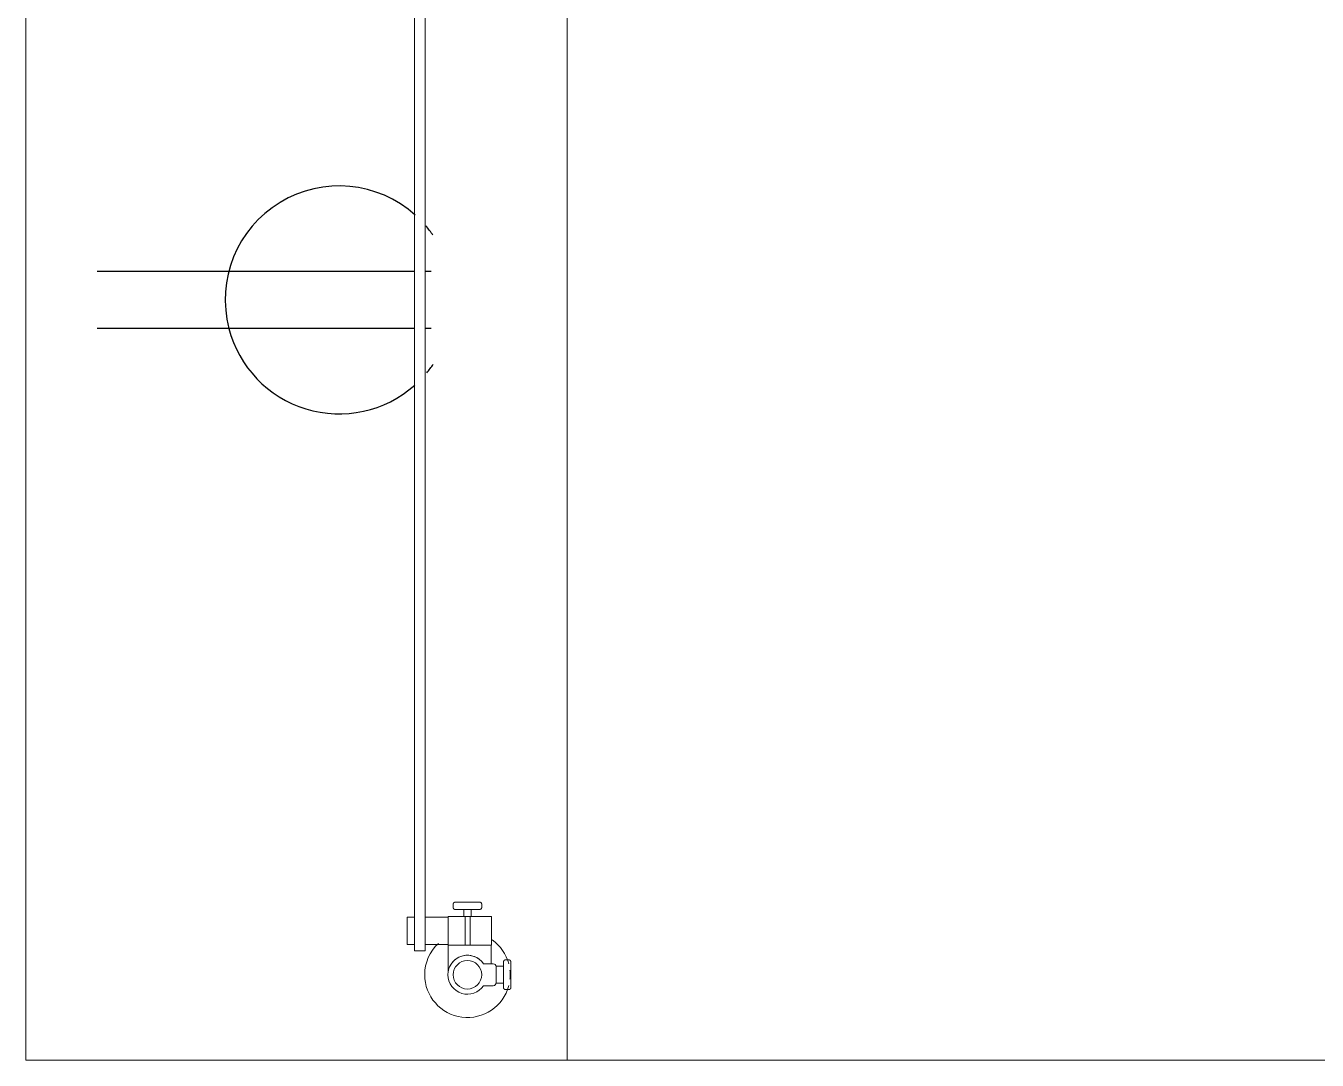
# Model space of a CAD drawing. Header units: inches. Extents: x -460 to 10305, y -938 to 5356.
# Drawn here: x 517.3 to 562.62, y 172.47 to 208.77 of the extents above; entities that cross this region are included whole.
import ezdxf

# ---------------------------------------------------------------- set-up
doc = ezdxf.new("R2010")
doc.units = ezdxf.units.IN
doc.header["$MEASUREMENT"] = 0
doc.layers.add('01-0263-G-DWG-BFP-ARCH$0$SP-CASE', color=11, linetype='Continuous', lineweight=13)
doc.layers.add('01-0263-G-DWG-BFP-ARCH$0$SP-FIXT', color=35, linetype='Continuous')

# ---------------------------------------------------------------- blocks, each defined once
blk = doc.blocks.new('01-0263-G-DWG-BFP-ARCH', base_point=(1295.158, 1352.862))
at = {"layer": '01-0263-G-DWG-BFP-ARCH$0$SP-CASE'}
for p, q in [((1812.195, 1522.069), (1812.195, 1772.819)), ((1831.195, 1522.069), (1831.195, 1694.507)), ((1825.835, 1526.91), (1825.835, 1584.723)), ((1826.21, 1584.723), (1826.21, 1526.91)), ((1827.195, 1527.548), (1827.195, 1527.423)), ((1828.195, 1527.423), (1828.195, 1527.548)), ((1825.835, 1527.089), (1825.585, 1527.089)), ((1825.585, 1526.61), (1825.585, 1527.089)), ((1827.015, 1527.089), (1826.21, 1527.089)), ((1827.61, 1527.11), (1827.015, 1527.11)), ((1827.015, 1526.11), (1827.015, 1527.11)), ((1827.57, 1527.36), (1827.57, 1527.11)), ((1827.695, 1527.36), (1827.57, 1527.36)), ((1827.61, 1527.11), (1827.796, 1527.11)), ((1827.61, 1527.11), (1827.61, 1526.11)), ((1827.82, 1527.36), (1827.695, 1527.36)), ((1827.796, 1527.11), (1828.545, 1527.11)), ((1827.796, 1526.11), (1827.796, 1527.11)), ((1827.82, 1527.11), (1827.82, 1527.36)), ((1828.545, 1526.11), (1828.545, 1527.11)), ((1825.585, 1526.132), (1825.585, 1526.61)), ((1825.835, 1525.91), (1825.835, 1526.91)), ((1826.21, 1526.91), (1826.21, 1525.91)), ((1825.585, 1526.132), (1825.835, 1526.132)), ((1826.21, 1526.132), (1827.015, 1526.132)), ((1827.015, 1526.11), (1827.015, 1525.147)), ((1827.015, 1526.11), (1827.61, 1526.11)), ((1827.796, 1526.11), (1827.61, 1526.11)), ((1828.545, 1526.11), (1827.796, 1526.11)), ((1828.524, 1525.451), (1828.524, 1526.11)), ((1825.835, 1525.91), (1826.21, 1525.91)), ((1828.262, 1525.451), (1828.524, 1525.451)), ((1828.602, 1525.451), (1828.262, 1525.451)), ((1828.963, 1525.366), (1828.703, 1525.366)), ((1828.703, 1524.782), (1828.703, 1525.351)), ((1828.963, 1525.066), (1828.963, 1525.326)), ((1829.155, 1525.585), (1829.025, 1525.585)), ((1828.703, 1524.766), (1828.963, 1524.766)), ((1828.963, 1524.807), (1828.963, 1525.066)), ((1828.262, 1524.681), (1828.602, 1524.681)), ((1829.025, 1524.548), (1829.155, 1524.548)), ((2014.195, 1522.069), (1812.195, 1522.069))]:
    blk.add_line(p, q, dxfattribs=at)
for points in [[(1827.195, 1527.548), (1827.195, 1527.55), (1827.195, 1527.553), (1827.196, 1527.555), (1827.196, 1527.558), (1827.196, 1527.56), (1827.197, 1527.563), (1827.198, 1527.565), (1827.198, 1527.567), (1827.199, 1527.57), (1827.2, 1527.572), (1827.201, 1527.574), (1827.202, 1527.577), (1827.203, 1527.579), (1827.205, 1527.581), (1827.206, 1527.583), (1827.207, 1527.585), (1827.209, 1527.587), (1827.211, 1527.589), (1827.212, 1527.591), (1827.214, 1527.593), (1827.216, 1527.594), (1827.218, 1527.596), (1827.22, 1527.597), (1827.222, 1527.599), (1827.224, 1527.6), (1827.226, 1527.602), (1827.228, 1527.603), (1827.23, 1527.604), (1827.233, 1527.605), (1827.235, 1527.606), (1827.237, 1527.607), (1827.24, 1527.608), (1827.242, 1527.608), (1827.245, 1527.609), (1827.247, 1527.609), (1827.249, 1527.61), (1827.252, 1527.61), (1827.254, 1527.61), (1827.257, 1527.61), (1827.258, 1527.61)], [(1827.258, 1527.36), (1827.255, 1527.36), (1827.253, 1527.36), (1827.25, 1527.361), (1827.248, 1527.361), (1827.245, 1527.361), (1827.243, 1527.362), (1827.24, 1527.363), (1827.238, 1527.363), (1827.236, 1527.364), (1827.233, 1527.365), (1827.231, 1527.366), (1827.229, 1527.367), (1827.227, 1527.368), (1827.224, 1527.37), (1827.222, 1527.371), (1827.22, 1527.373), (1827.218, 1527.374), (1827.216, 1527.376), (1827.215, 1527.377), (1827.213, 1527.379), (1827.211, 1527.381), (1827.209, 1527.383), (1827.208, 1527.385), (1827.206, 1527.387), (1827.205, 1527.389), (1827.204, 1527.391), (1827.202, 1527.393), (1827.201, 1527.395), (1827.2, 1527.398), (1827.199, 1527.4), (1827.198, 1527.402), (1827.198, 1527.405), (1827.197, 1527.407), (1827.196, 1527.41), (1827.196, 1527.412), (1827.196, 1527.415), (1827.195, 1527.417), (1827.195, 1527.42), (1827.195, 1527.422), (1827.195, 1527.423)], [(1827.695, 1527.61), (1827.678, 1527.61), (1827.66, 1527.61), (1827.643, 1527.61), (1827.625, 1527.61), (1827.608, 1527.61), (1827.591, 1527.61), (1827.574, 1527.61), (1827.557, 1527.61), (1827.541, 1527.61), (1827.525, 1527.61), (1827.509, 1527.61), (1827.493, 1527.61), (1827.478, 1527.61), (1827.463, 1527.61), (1827.448, 1527.61), (1827.434, 1527.61), (1827.42, 1527.61), (1827.407, 1527.61), (1827.394, 1527.61), (1827.381, 1527.61), (1827.369, 1527.61), (1827.358, 1527.61), (1827.347, 1527.61), (1827.337, 1527.61), (1827.327, 1527.61), (1827.318, 1527.61), (1827.309, 1527.61), (1827.301, 1527.61), (1827.294, 1527.61), (1827.287, 1527.61), (1827.281, 1527.61), (1827.276, 1527.61), (1827.271, 1527.61), (1827.267, 1527.61), (1827.264, 1527.61), (1827.261, 1527.61), (1827.259, 1527.61), (1827.258, 1527.61), (1827.258, 1527.61)], [(1827.258, 1527.61), (1827.258, 1527.61), (1827.259, 1527.61), (1827.261, 1527.61), (1827.263, 1527.61), (1827.266, 1527.61), (1827.27, 1527.61), (1827.275, 1527.61), (1827.28, 1527.61), (1827.286, 1527.61), (1827.292, 1527.61), (1827.299, 1527.61), (1827.307, 1527.61), (1827.315, 1527.61), (1827.324, 1527.61), (1827.334, 1527.61), (1827.344, 1527.61), (1827.355, 1527.61), (1827.366, 1527.61), (1827.378, 1527.61), (1827.39, 1527.61), (1827.403, 1527.61), (1827.416, 1527.61), (1827.43, 1527.61), (1827.444, 1527.61), (1827.459, 1527.61), (1827.474, 1527.61), (1827.489, 1527.61), (1827.504, 1527.61), (1827.52, 1527.61), (1827.537, 1527.61), (1827.553, 1527.61), (1827.57, 1527.61), (1827.587, 1527.61), (1827.604, 1527.61), (1827.621, 1527.61), (1827.638, 1527.61), (1827.655, 1527.61), (1827.673, 1527.61), (1827.69, 1527.61), (1827.695, 1527.61)], [(1827.695, 1527.61), (1827.713, 1527.61), (1827.73, 1527.61), (1827.747, 1527.61), (1827.765, 1527.61), (1827.782, 1527.61), (1827.799, 1527.61), (1827.816, 1527.61), (1827.833, 1527.61), (1827.849, 1527.61), (1827.865, 1527.61), (1827.881, 1527.61), (1827.897, 1527.61), (1827.912, 1527.61), (1827.927, 1527.61), (1827.942, 1527.61), (1827.956, 1527.61), (1827.97, 1527.61), (1827.984, 1527.61), (1827.996, 1527.61), (1828.009, 1527.61), (1828.021, 1527.61), (1828.032, 1527.61), (1828.043, 1527.61), (1828.053, 1527.61), (1828.063, 1527.61), (1828.072, 1527.61), (1828.081, 1527.61), (1828.089, 1527.61), (1828.096, 1527.61), (1828.103, 1527.61), (1828.109, 1527.61), (1828.114, 1527.61), (1828.119, 1527.61), (1828.123, 1527.61), (1828.126, 1527.61), (1828.129, 1527.61), (1828.131, 1527.61), (1828.132, 1527.61), (1828.133, 1527.61)], [(1828.133, 1527.61), (1828.132, 1527.61), (1828.131, 1527.61), (1828.129, 1527.61), (1828.127, 1527.61), (1828.124, 1527.61), (1828.12, 1527.61), (1828.116, 1527.61), (1828.11, 1527.61), (1828.105, 1527.61), (1828.098, 1527.61), (1828.091, 1527.61), (1828.083, 1527.61), (1828.075, 1527.61), (1828.066, 1527.61), (1828.056, 1527.61), (1828.046, 1527.61), (1828.035, 1527.61), (1828.024, 1527.61), (1828.012, 1527.61), (1828, 1527.61), (1827.987, 1527.61), (1827.974, 1527.61), (1827.96, 1527.61), (1827.946, 1527.61), (1827.931, 1527.61), (1827.917, 1527.61), (1827.901, 1527.61), (1827.886, 1527.61), (1827.87, 1527.61), (1827.854, 1527.61), (1827.837, 1527.61), (1827.821, 1527.61), (1827.804, 1527.61), (1827.787, 1527.61), (1827.769, 1527.61), (1827.752, 1527.61), (1827.735, 1527.61), (1827.717, 1527.61), (1827.7, 1527.61), (1827.695, 1527.61)], [(1828.133, 1527.61), (1828.135, 1527.61), (1828.138, 1527.61), (1828.14, 1527.61), (1828.143, 1527.609), (1828.145, 1527.609), (1828.147, 1527.608), (1828.15, 1527.608), (1828.152, 1527.607), (1828.155, 1527.606), (1828.157, 1527.605), (1828.159, 1527.604), (1828.161, 1527.603), (1828.164, 1527.602), (1828.166, 1527.601), (1828.168, 1527.599), (1828.17, 1527.598), (1828.172, 1527.596), (1828.174, 1527.595), (1828.176, 1527.593), (1828.177, 1527.591), (1828.179, 1527.589), (1828.181, 1527.588), (1828.182, 1527.586), (1828.184, 1527.584), (1828.185, 1527.581), (1828.186, 1527.579), (1828.188, 1527.577), (1828.189, 1527.575), (1828.19, 1527.573), (1828.191, 1527.57), (1828.192, 1527.568), (1828.192, 1527.566), (1828.193, 1527.563), (1828.194, 1527.561), (1828.194, 1527.558), (1828.195, 1527.556), (1828.195, 1527.553), (1828.195, 1527.551), (1828.195, 1527.548), (1828.195, 1527.548)], [(1828.195, 1527.423), (1828.195, 1527.42), (1828.195, 1527.418), (1828.195, 1527.415), (1828.194, 1527.413), (1828.194, 1527.41), (1828.193, 1527.408), (1828.193, 1527.405), (1828.192, 1527.403), (1828.191, 1527.401), (1828.19, 1527.398), (1828.189, 1527.396), (1828.188, 1527.394), (1828.187, 1527.392), (1828.186, 1527.389), (1828.184, 1527.387), (1828.183, 1527.385), (1828.181, 1527.383), (1828.18, 1527.381), (1828.178, 1527.38), (1828.176, 1527.378), (1828.174, 1527.376), (1828.172, 1527.375), (1828.17, 1527.373), (1828.168, 1527.371), (1828.166, 1527.37), (1828.164, 1527.369), (1828.162, 1527.368), (1828.16, 1527.366), (1828.158, 1527.365), (1828.155, 1527.364), (1828.153, 1527.364), (1828.151, 1527.363), (1828.148, 1527.362), (1828.146, 1527.362), (1828.143, 1527.361), (1828.141, 1527.361), (1828.138, 1527.36), (1828.136, 1527.36), (1828.133, 1527.36), (1828.133, 1527.36)], [(1827.574, 1527.36), (1827.557, 1527.36), (1827.541, 1527.36), (1827.525, 1527.36), (1827.509, 1527.36), (1827.493, 1527.36), (1827.478, 1527.36), (1827.463, 1527.36), (1827.448, 1527.36), (1827.434, 1527.36), (1827.42, 1527.36), (1827.407, 1527.36), (1827.394, 1527.36), (1827.381, 1527.36), (1827.369, 1527.36), (1827.358, 1527.36), (1827.347, 1527.36), (1827.337, 1527.36), (1827.327, 1527.36), (1827.318, 1527.36), (1827.309, 1527.36), (1827.301, 1527.36), (1827.294, 1527.36), (1827.287, 1527.36), (1827.281, 1527.36), (1827.276, 1527.36), (1827.271, 1527.36), (1827.267, 1527.36), (1827.264, 1527.36), (1827.261, 1527.36), (1827.259, 1527.36), (1827.258, 1527.36), (1827.258, 1527.36)], [(1827.258, 1527.36), (1827.258, 1527.36), (1827.259, 1527.36), (1827.261, 1527.36), (1827.263, 1527.36), (1827.266, 1527.36), (1827.27, 1527.36), (1827.275, 1527.36), (1827.28, 1527.36), (1827.286, 1527.36), (1827.292, 1527.36), (1827.299, 1527.36), (1827.307, 1527.36), (1827.315, 1527.36), (1827.324, 1527.36), (1827.334, 1527.36), (1827.344, 1527.36), (1827.355, 1527.36), (1827.366, 1527.36), (1827.378, 1527.36), (1827.39, 1527.36), (1827.403, 1527.36), (1827.416, 1527.36), (1827.43, 1527.36), (1827.444, 1527.36), (1827.459, 1527.36), (1827.474, 1527.36), (1827.489, 1527.36), (1827.504, 1527.36), (1827.52, 1527.36), (1827.537, 1527.36), (1827.553, 1527.36), (1827.57, 1527.36), (1827.587, 1527.36), (1827.604, 1527.36), (1827.621, 1527.36), (1827.638, 1527.36), (1827.655, 1527.36), (1827.673, 1527.36), (1827.69, 1527.36), (1827.695, 1527.36)], [(1827.695, 1527.36), (1827.713, 1527.36), (1827.73, 1527.36), (1827.747, 1527.36), (1827.765, 1527.36), (1827.782, 1527.36), (1827.799, 1527.36), (1827.816, 1527.36), (1827.833, 1527.36), (1827.849, 1527.36), (1827.865, 1527.36), (1827.881, 1527.36), (1827.897, 1527.36), (1827.912, 1527.36), (1827.927, 1527.36), (1827.942, 1527.36), (1827.956, 1527.36), (1827.97, 1527.36), (1827.984, 1527.36), (1827.996, 1527.36), (1828.009, 1527.36), (1828.021, 1527.36), (1828.032, 1527.36), (1828.043, 1527.36), (1828.053, 1527.36), (1828.063, 1527.36), (1828.072, 1527.36), (1828.081, 1527.36), (1828.089, 1527.36), (1828.096, 1527.36), (1828.103, 1527.36), (1828.109, 1527.36), (1828.114, 1527.36), (1828.119, 1527.36), (1828.123, 1527.36), (1828.126, 1527.36), (1828.129, 1527.36), (1828.131, 1527.36), (1828.132, 1527.36), (1828.133, 1527.36)], [(1828.133, 1527.36), (1828.132, 1527.36), (1828.131, 1527.36), (1828.129, 1527.36), (1828.127, 1527.36), (1828.124, 1527.36), (1828.12, 1527.36), (1828.116, 1527.36), (1828.11, 1527.36), (1828.105, 1527.36), (1828.098, 1527.36), (1828.091, 1527.36), (1828.083, 1527.36), (1828.075, 1527.36), (1828.066, 1527.36), (1828.056, 1527.36), (1828.046, 1527.36), (1828.035, 1527.36), (1828.024, 1527.36), (1828.012, 1527.36), (1828, 1527.36), (1827.987, 1527.36), (1827.974, 1527.36), (1827.96, 1527.36), (1827.946, 1527.36), (1827.931, 1527.36), (1827.917, 1527.36), (1827.901, 1527.36), (1827.886, 1527.36), (1827.87, 1527.36), (1827.854, 1527.36), (1827.837, 1527.36), (1827.821, 1527.36)], [(1828.963, 1525.523), (1828.963, 1525.525), (1828.963, 1525.528), (1828.963, 1525.53), (1828.963, 1525.533), (1828.964, 1525.535), (1828.964, 1525.538), (1828.965, 1525.54), (1828.966, 1525.542), (1828.967, 1525.545), (1828.968, 1525.547), (1828.969, 1525.549), (1828.97, 1525.552), (1828.971, 1525.554), (1828.972, 1525.556), (1828.974, 1525.558), (1828.975, 1525.56), (1828.976, 1525.562), (1828.978, 1525.564), (1828.98, 1525.566), (1828.982, 1525.568), (1828.983, 1525.569), (1828.985, 1525.571), (1828.987, 1525.572), (1828.989, 1525.574), (1828.991, 1525.575), (1828.993, 1525.577), (1828.996, 1525.578), (1828.998, 1525.579), (1829, 1525.58), (1829.002, 1525.581), (1829.005, 1525.582), (1829.007, 1525.583), (1829.01, 1525.583), (1829.012, 1525.584), (1829.014, 1525.584), (1829.017, 1525.585), (1829.019, 1525.585), (1829.022, 1525.585), (1829.024, 1525.585), (1829.025, 1525.585)], [(1828.963, 1525.324), (1828.963, 1525.339), (1828.963, 1525.353), (1828.963, 1525.367), (1828.963, 1525.381), (1828.963, 1525.394), (1828.963, 1525.406), (1828.963, 1525.418), (1828.963, 1525.429), (1828.963, 1525.44), (1828.963, 1525.45), (1828.963, 1525.46), (1828.963, 1525.469), (1828.963, 1525.477), (1828.963, 1525.485), (1828.963, 1525.492), (1828.963, 1525.498), (1828.963, 1525.504), (1828.963, 1525.508), (1828.963, 1525.513), (1828.963, 1525.516), (1828.963, 1525.519), (1828.963, 1525.521), (1828.963, 1525.522), (1828.963, 1525.523)], [(1828.963, 1525.523), (1828.963, 1525.522), (1828.963, 1525.521), (1828.963, 1525.519), (1828.963, 1525.517), (1828.963, 1525.514), (1828.963, 1525.51), (1828.963, 1525.505), (1828.963, 1525.5), (1828.963, 1525.493), (1828.963, 1525.487), (1828.963, 1525.479), (1828.963, 1525.471), (1828.963, 1525.462), (1828.963, 1525.453), (1828.963, 1525.443), (1828.963, 1525.432), (1828.963, 1525.421), (1828.963, 1525.409), (1828.963, 1525.397), (1828.963, 1525.384), (1828.963, 1525.371), (1828.963, 1525.357), (1828.963, 1525.343), (1828.963, 1525.328), (1828.963, 1525.313), (1828.963, 1525.297), (1828.963, 1525.281), (1828.963, 1525.265), (1828.963, 1525.249), (1828.963, 1525.232), (1828.963, 1525.215), (1828.963, 1525.197), (1828.963, 1525.18), (1828.963, 1525.162), (1828.963, 1525.144), (1828.963, 1525.126), (1828.963, 1525.108), (1828.963, 1525.09), (1828.963, 1525.071), (1828.963, 1525.066)], [(1829.155, 1525.585), (1829.158, 1525.585), (1829.16, 1525.585), (1829.163, 1525.585), (1829.165, 1525.584), (1829.168, 1525.584), (1829.17, 1525.583), (1829.172, 1525.583), (1829.175, 1525.582), (1829.177, 1525.581), (1829.179, 1525.58), (1829.182, 1525.579), (1829.184, 1525.578), (1829.186, 1525.577), (1829.188, 1525.576), (1829.19, 1525.574), (1829.192, 1525.573), (1829.194, 1525.571), (1829.196, 1525.57), (1829.198, 1525.568), (1829.2, 1525.566), (1829.202, 1525.564), (1829.203, 1525.563), (1829.205, 1525.561), (1829.206, 1525.559), (1829.208, 1525.556), (1829.209, 1525.554), (1829.21, 1525.552), (1829.211, 1525.55), (1829.212, 1525.548), (1829.213, 1525.545), (1829.214, 1525.543), (1829.215, 1525.541), (1829.216, 1525.538), (1829.216, 1525.536), (1829.217, 1525.533), (1829.217, 1525.531), (1829.217, 1525.528), (1829.218, 1525.526), (1829.218, 1525.523), (1829.218, 1525.523)], [(1829.218, 1525.066), (1829.218, 1525.085), (1829.218, 1525.103), (1829.218, 1525.121), (1829.218, 1525.139), (1829.218, 1525.157), (1829.218, 1525.175), (1829.218, 1525.193), (1829.218, 1525.21), (1829.218, 1525.227), (1829.218, 1525.244), (1829.218, 1525.261), (1829.218, 1525.277), (1829.218, 1525.293), (1829.218, 1525.309), (1829.218, 1525.324), (1829.218, 1525.339), (1829.218, 1525.353), (1829.218, 1525.367), (1829.218, 1525.381), (1829.218, 1525.394), (1829.218, 1525.406), (1829.218, 1525.418), (1829.218, 1525.429), (1829.218, 1525.44), (1829.218, 1525.45), (1829.218, 1525.46), (1829.218, 1525.469), (1829.218, 1525.477), (1829.218, 1525.485), (1829.218, 1525.492), (1829.218, 1525.498), (1829.218, 1525.504), (1829.218, 1525.508), (1829.218, 1525.513), (1829.218, 1525.516), (1829.218, 1525.519), (1829.218, 1525.521), (1829.218, 1525.522), (1829.218, 1525.523)], [(1829.218, 1525.523), (1829.218, 1525.522), (1829.218, 1525.521), (1829.218, 1525.519), (1829.218, 1525.517), (1829.218, 1525.514), (1829.218, 1525.51), (1829.218, 1525.505), (1829.218, 1525.5), (1829.218, 1525.493), (1829.218, 1525.487), (1829.218, 1525.479), (1829.218, 1525.471), (1829.218, 1525.462), (1829.218, 1525.453), (1829.218, 1525.443), (1829.218, 1525.432), (1829.218, 1525.421), (1829.218, 1525.409), (1829.218, 1525.397), (1829.218, 1525.384), (1829.218, 1525.371), (1829.218, 1525.357), (1829.218, 1525.343), (1829.218, 1525.328), (1829.218, 1525.313), (1829.218, 1525.297), (1829.218, 1525.281), (1829.218, 1525.265), (1829.218, 1525.249), (1829.218, 1525.232), (1829.218, 1525.215), (1829.218, 1525.197), (1829.218, 1525.18), (1829.218, 1525.162), (1829.218, 1525.144), (1829.218, 1525.126), (1829.218, 1525.108), (1829.218, 1525.09), (1829.218, 1525.071), (1829.218, 1525.066)], [(1828.963, 1525.066), (1828.963, 1525.048), (1828.963, 1525.03), (1828.963, 1525.012), (1828.963, 1524.994), (1828.963, 1524.976), (1828.963, 1524.958), (1828.963, 1524.94), (1828.963, 1524.923), (1828.963, 1524.906), (1828.963, 1524.889), (1828.963, 1524.872), (1828.963, 1524.856), (1828.963, 1524.84), (1828.963, 1524.824), (1828.963, 1524.809), (1828.963, 1524.794), (1828.963, 1524.78), (1828.963, 1524.766), (1828.963, 1524.752), (1828.963, 1524.739), (1828.963, 1524.727), (1828.963, 1524.715), (1828.963, 1524.703), (1828.963, 1524.693), (1828.963, 1524.683), (1828.963, 1524.673), (1828.963, 1524.664), (1828.963, 1524.656), (1828.963, 1524.648), (1828.963, 1524.641), (1828.963, 1524.635), (1828.963, 1524.629), (1828.963, 1524.624), (1828.963, 1524.62), (1828.963, 1524.617), (1828.963, 1524.614), (1828.963, 1524.612), (1828.963, 1524.611), (1828.963, 1524.61)], [(1828.963, 1524.61), (1828.963, 1524.611), (1828.963, 1524.612), (1828.963, 1524.613), (1828.963, 1524.616), (1828.963, 1524.619), (1828.963, 1524.623), (1828.963, 1524.628), (1828.963, 1524.633), (1828.963, 1524.639), (1828.963, 1524.646), (1828.963, 1524.654), (1828.963, 1524.662), (1828.963, 1524.67), (1828.963, 1524.68), (1828.963, 1524.69), (1828.963, 1524.7), (1828.963, 1524.712), (1828.963, 1524.723), (1828.963, 1524.736), (1828.963, 1524.749), (1828.963, 1524.762), (1828.963, 1524.776), (1828.963, 1524.79), (1828.963, 1524.805)], [(1829.218, 1525.066), (1829.218, 1525.048), (1829.218, 1525.03), (1829.218, 1525.012), (1829.218, 1524.994), (1829.218, 1524.976), (1829.218, 1524.958), (1829.218, 1524.94), (1829.218, 1524.923), (1829.218, 1524.906), (1829.218, 1524.889), (1829.218, 1524.872), (1829.218, 1524.856), (1829.218, 1524.84), (1829.218, 1524.824), (1829.218, 1524.809), (1829.218, 1524.794), (1829.218, 1524.78), (1829.218, 1524.766), (1829.218, 1524.752), (1829.218, 1524.739), (1829.218, 1524.727), (1829.218, 1524.715), (1829.218, 1524.703), (1829.218, 1524.693), (1829.218, 1524.683), (1829.218, 1524.673), (1829.218, 1524.664), (1829.218, 1524.656), (1829.218, 1524.648), (1829.218, 1524.641), (1829.218, 1524.635), (1829.218, 1524.629), (1829.218, 1524.624), (1829.218, 1524.62), (1829.218, 1524.617), (1829.218, 1524.614), (1829.218, 1524.612), (1829.218, 1524.611), (1829.218, 1524.61)], [(1829.218, 1524.61), (1829.218, 1524.611), (1829.218, 1524.612), (1829.218, 1524.613), (1829.218, 1524.616), (1829.218, 1524.619), (1829.218, 1524.623), (1829.218, 1524.628), (1829.218, 1524.633), (1829.218, 1524.639), (1829.218, 1524.646), (1829.218, 1524.654), (1829.218, 1524.662), (1829.218, 1524.67), (1829.218, 1524.68), (1829.218, 1524.69), (1829.218, 1524.7), (1829.218, 1524.712), (1829.218, 1524.723), (1829.218, 1524.736), (1829.218, 1524.749), (1829.218, 1524.762), (1829.218, 1524.776), (1829.218, 1524.79), (1829.218, 1524.805), (1829.218, 1524.82), (1829.218, 1524.835), (1829.218, 1524.851), (1829.218, 1524.868), (1829.218, 1524.884), (1829.218, 1524.901), (1829.218, 1524.918), (1829.218, 1524.936), (1829.218, 1524.953), (1829.218, 1524.971), (1829.218, 1524.989), (1829.218, 1525.007), (1829.218, 1525.025), (1829.218, 1525.043), (1829.218, 1525.062), (1829.218, 1525.066)], [(1829.025, 1524.548), (1829.023, 1524.548), (1829.02, 1524.548), (1829.018, 1524.548), (1829.015, 1524.548), (1829.013, 1524.549), (1829.01, 1524.549), (1829.008, 1524.55), (1829.005, 1524.551), (1829.003, 1524.552), (1829.001, 1524.553), (1828.998, 1524.554), (1828.996, 1524.555), (1828.994, 1524.556), (1828.992, 1524.557), (1828.99, 1524.559), (1828.988, 1524.56), (1828.986, 1524.562), (1828.984, 1524.563), (1828.982, 1524.565), (1828.98, 1524.567), (1828.979, 1524.568), (1828.977, 1524.57), (1828.975, 1524.572), (1828.974, 1524.574), (1828.973, 1524.576), (1828.971, 1524.579), (1828.97, 1524.581), (1828.969, 1524.583), (1828.968, 1524.585), (1828.967, 1524.588), (1828.966, 1524.59), (1828.965, 1524.592), (1828.965, 1524.595), (1828.964, 1524.597), (1828.964, 1524.6), (1828.963, 1524.602), (1828.963, 1524.605), (1828.963, 1524.607), (1828.963, 1524.61), (1828.963, 1524.61)], [(1829.218, 1524.61), (1829.218, 1524.608), (1829.217, 1524.605), (1829.217, 1524.603), (1829.217, 1524.6), (1829.216, 1524.598), (1829.216, 1524.595), (1829.215, 1524.593), (1829.214, 1524.591), (1829.214, 1524.588), (1829.213, 1524.586), (1829.212, 1524.584), (1829.211, 1524.581), (1829.209, 1524.579), (1829.208, 1524.577), (1829.207, 1524.575), (1829.205, 1524.573), (1829.204, 1524.571), (1829.202, 1524.569), (1829.2, 1524.567), (1829.199, 1524.565), (1829.197, 1524.564), (1829.195, 1524.562), (1829.193, 1524.56), (1829.191, 1524.559), (1829.189, 1524.558), (1829.187, 1524.556), (1829.185, 1524.555), (1829.182, 1524.554), (1829.18, 1524.553), (1829.178, 1524.552), (1829.175, 1524.551), (1829.173, 1524.55), (1829.171, 1524.55), (1829.168, 1524.549), (1829.166, 1524.549), (1829.163, 1524.548), (1829.161, 1524.548), (1829.158, 1524.548), (1829.156, 1524.548), (1829.155, 1524.548)]]:
    blk.add_lwpolyline(points, dxfattribs=at)
for centre, radius, start, end in [((1827.695, 1525.066), 1.5, 132.7744, 180), ((1827.695, 1525.066), 1.5, 14.6725, 54.5241), ((1827.695, 1525.066), 0.685, 34.2031, 325.7969), ((1827.695, 1525.066), 0.685, 34.2031, 173.2093), ((1827.695, 1525.066), 0.5, 90, 270), ((1827.695, 1525.066), 0.5, 0, 180), ((1827.695, 1525.066), 0.5, 270, 90), ((1828.602, 1525.351), 0.1, 0, 90), ((1827.695, 1525.066), 1.5, 0, 5.9713), ((1827.695, 1525.066), 1.5, 180, 345.3275), ((1827.695, 1525.066), 0.5, 180, 0), ((1828.602, 1524.782), 0.1, 270, 0), ((1827.695, 1525.066), 1.5, 354.0287, 0)]:
    blk.add_arc(centre, radius, start, end, dxfattribs=at)
at = {"layer": '01-0263-G-DWG-BFP-ARCH$0$SP-FIXT'}
for p, q in [((1825.835, 1549.749), (1814.694, 1549.749)), ((1826.427, 1549.749), (1826.21, 1549.749)), ((1825.835, 1547.749), (1814.694, 1547.749)), ((1826.427, 1547.749), (1826.21, 1547.749))]:
    blk.add_line(p, q, dxfattribs=at)
for start, end in [(48.1059, 194.4775), (34.6767, 40.5171), (194.4775, 311.4884), (320.2272, 325.6286)]:
    blk.add_arc((1823.194, 1548.749), 4, start, end, dxfattribs=at)

msp = doc.modelspace()

# ---------------------------------------------------------------- block references
msp.add_blockref('01-0263-G-DWG-BFP-ARCH', (0.263, 3.261))

doc.saveas('drawing.dxf')
